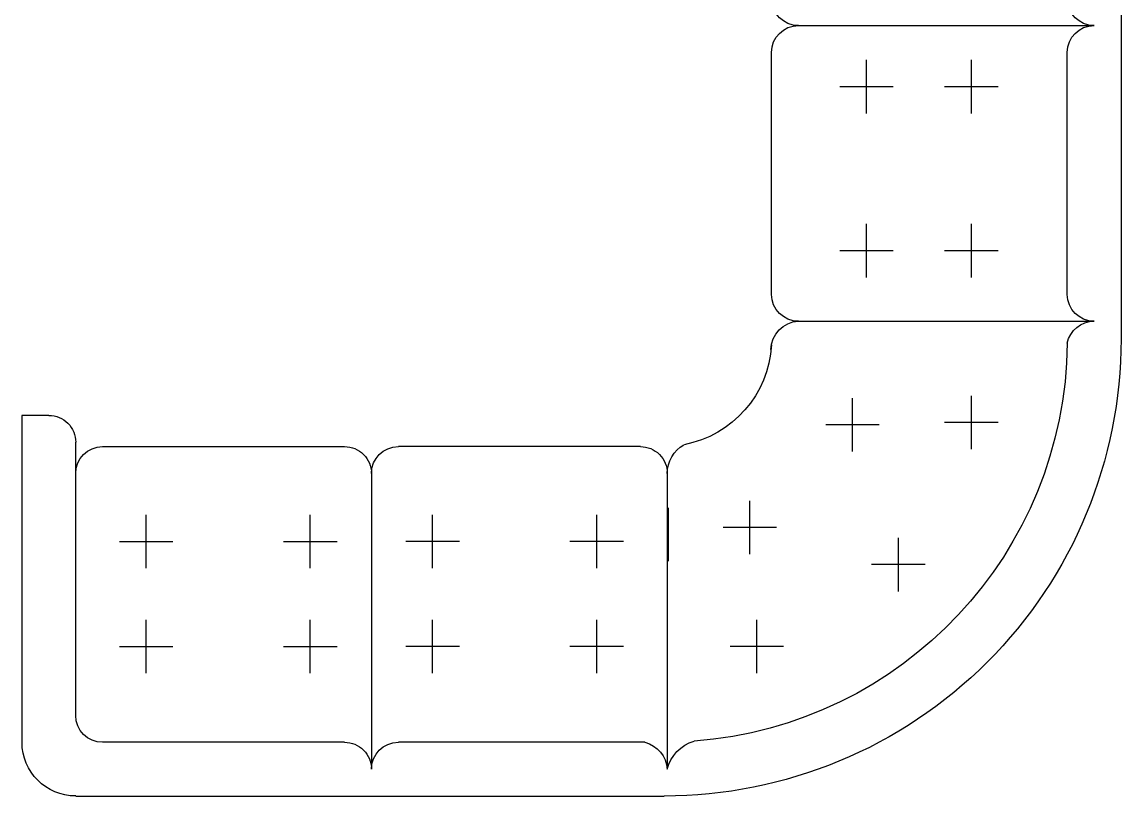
# Model space of a CAD drawing. Header units: millimetres. Extents: x 577 to 2337, y 236 to 943.
# Drawn here: x 752.719 to 754.641, y 707.564 to 708.918 of the extents above; entities that cross this region are included whole.
import ezdxf

# ---------------------------------------------------------------- set-up
doc = ezdxf.new("R2010")
doc.units = ezdxf.units.MM
doc.header["$LTSCALE"] = 0.01
doc.layers.add('06-Furn', color=4, linetype='Continuous')

# ---------------------------------------------------------------- blocks, each defined once
blk = doc.blocks.new('erty')
at = {"layer": '06-Furn', "color": 243}
for p, q in [((815.5769, 674.8003), (816.6428, 674.8003)), ((816.0942, 674.236), (816.0942, 674.7533)), ((816.6115, 674.236), (816.6115, 674.7533)), ((816.5645, 674.7063), (816.1412, 674.7063)), ((816.2012, 674.5854), (816.2012, 674.4918)), ((816.4882, 674.5854), (816.4882, 674.4918)), ((816.7888, 674.5854), (816.7888, 674.4918)), ((816.248, 674.5386), (816.1544, 674.5386)), ((816.535, 674.5386), (816.4414, 674.5386)), ((816.8356, 674.5386), (816.7421, 674.5386)), ((817.0374, 674.4576), (817.0374, 674.364)), ((816.2012, 674.4017), (816.2012, 674.3082)), ((816.4882, 674.4017), (816.4882, 674.3082)), ((817.0842, 674.4108), (816.9906, 674.4108)), ((816.7929, 674.3774), (816.7929, 674.2838)), ((816.248, 674.3549), (816.1544, 674.3549)), ((816.535, 674.3549), (816.4414, 674.3549)), ((816.8397, 674.3306), (816.7461, 674.3306)), ((817.1804, 674.21), (817.1804, 674.1164)), ((816.5645, 674.189), (816.1412, 674.189)), ((816.9724, 674.1978), (816.9724, 674.1042)), ((817.0192, 674.151), (816.9256, 674.151)), ((817.2272, 674.1632), (817.1337, 674.1632)), ((816.8736, 674.0063), (817.3952, 674.0063)), ((817.0314, 674.0089), (816.9378, 674.0089)), ((817.4422, 672.9718), (817.4422, 674.0009)), ((816.8309, 673.9595), (816.8309, 673.5361)), ((817.3481, 673.9675), (817.3481, 673.5361)), ((816.9968, 673.9298), (816.9968, 673.8363)), ((817.1804, 673.9298), (817.1804, 673.8363)), ((817.0436, 673.8831), (816.95, 673.8831)), ((817.2272, 673.8831), (817.1337, 673.8831)), ((816.9968, 673.6428), (816.9968, 673.5492)), ((817.1804, 673.6428), (817.1804, 673.5492)), ((817.0436, 673.596), (816.95, 673.596)), ((817.2272, 673.596), (817.1337, 673.596)), ((816.8779, 673.489), (817.3952, 673.489)), ((816.8309, 673.0188), (816.8309, 673.442)), ((817.3481, 673.442), (817.3481, 673.0188)), ((816.9968, 673.3353), (816.9968, 673.4289)), ((817.1804, 673.3353), (817.1804, 673.4289)), ((817.0436, 673.3821), (816.95, 673.3821)), ((817.2272, 673.3821), (817.1337, 673.3821)), ((816.9968, 673.0482), (816.9968, 673.1418)), ((817.1804, 673.0482), (817.1804, 673.1418)), ((817.0436, 673.095), (816.95, 673.095)), ((817.2272, 673.095), (817.1337, 673.095)), ((817.3011, 672.9718), (816.8234, 672.9718)), ((816.7764, 672.9247), (816.7764, 672.8777)), ((816.7764, 672.8777), (817.3481, 672.8777))]:
    blk.add_line(p, q, dxfattribs=at)
at = {"layer": '06-Furn', "color": 243, "extrusion": (0, 0, -1)}
for centre, major_axis, start_param, end_param in [((816.6428, 674.0009), (-0.5653, -0.5653), 2.356194, 3.926991), ((816.0472, 674.7533), (-0.0333, -0.0333), 3.926991, 5.497787), ((816.1412, 674.7533), (-0.0333, -0.0333), -0.785398, 0.785398), ((816.5645, 674.7533), (-0.0333, -0.0333), 3.926991, 5.497787), ((816.6596, 674.7533), (-0.034, -0.034), -0.582818, 0.784835), ((816.6428, 674.0009), (0.4988, -0.4988), 3.937112, 5.423065), ((816.0472, 674.236), (-0.0333, -0.0333), 3.926991, 5.497787), ((816.1412, 674.236), (-0.0333, -0.0333), -0.785398, 0.785398), ((816.5645, 674.236), (-0.0333, -0.0333), 3.926991, 5.497787), ((816.6618, 674.2383), (0.0356, -0.0356), 0.795942, 2.310803), ((816.6428, 674.0009), (0.133, -0.133), 3.981054, 5.310975), ((817.4127, 674.0735), (0.0491, -0.0491), 1.040712, 2.064544), ((816.8781, 674.0647), (-0.0412, -0.0412), -0.781132, 0.26604), ((816.8779, 673.9595), (0.0333, -0.0333), 2.356194, 3.926991), ((817.3983, 673.9546), (0.0366, -0.0366), 2.607595, 3.866443), ((816.8779, 673.5361), (-0.0333, -0.0333), -0.785398, 0.785398), ((817.3952, 673.5361), (-0.0333, -0.0333), -0.785398, 0.785398), ((816.8779, 673.442), (0.0333, -0.0333), 2.356194, 3.926991), ((817.3952, 673.442), (0.0333, -0.0333), 2.356194, 3.926991), ((816.8779, 673.0188), (-0.0333, -0.0333), -0.785398, 0.785398), ((817.3011, 673.0188), (0.0333, -0.0333), 5.497787, 7.068583), ((816.8234, 672.9247), (0.0333, -0.0333), 2.356194, 3.926991), ((817.3481, 672.9718), (-0.0665, -0.0665), 3.926991, 5.497787)]:
    blk.add_ellipse(centre, major_axis=major_axis, ratio=1, start_param=start_param, end_param=end_param, dxfattribs=at)

msp = doc.modelspace()

# ---------------------------------------------------------------- block references
at = {"layer": '06-Furn', "rotation": 270}
msp.add_blockref('erty', (79.8411, 1525.0062), dxfattribs=at)

doc.saveas('drawing.dxf')
